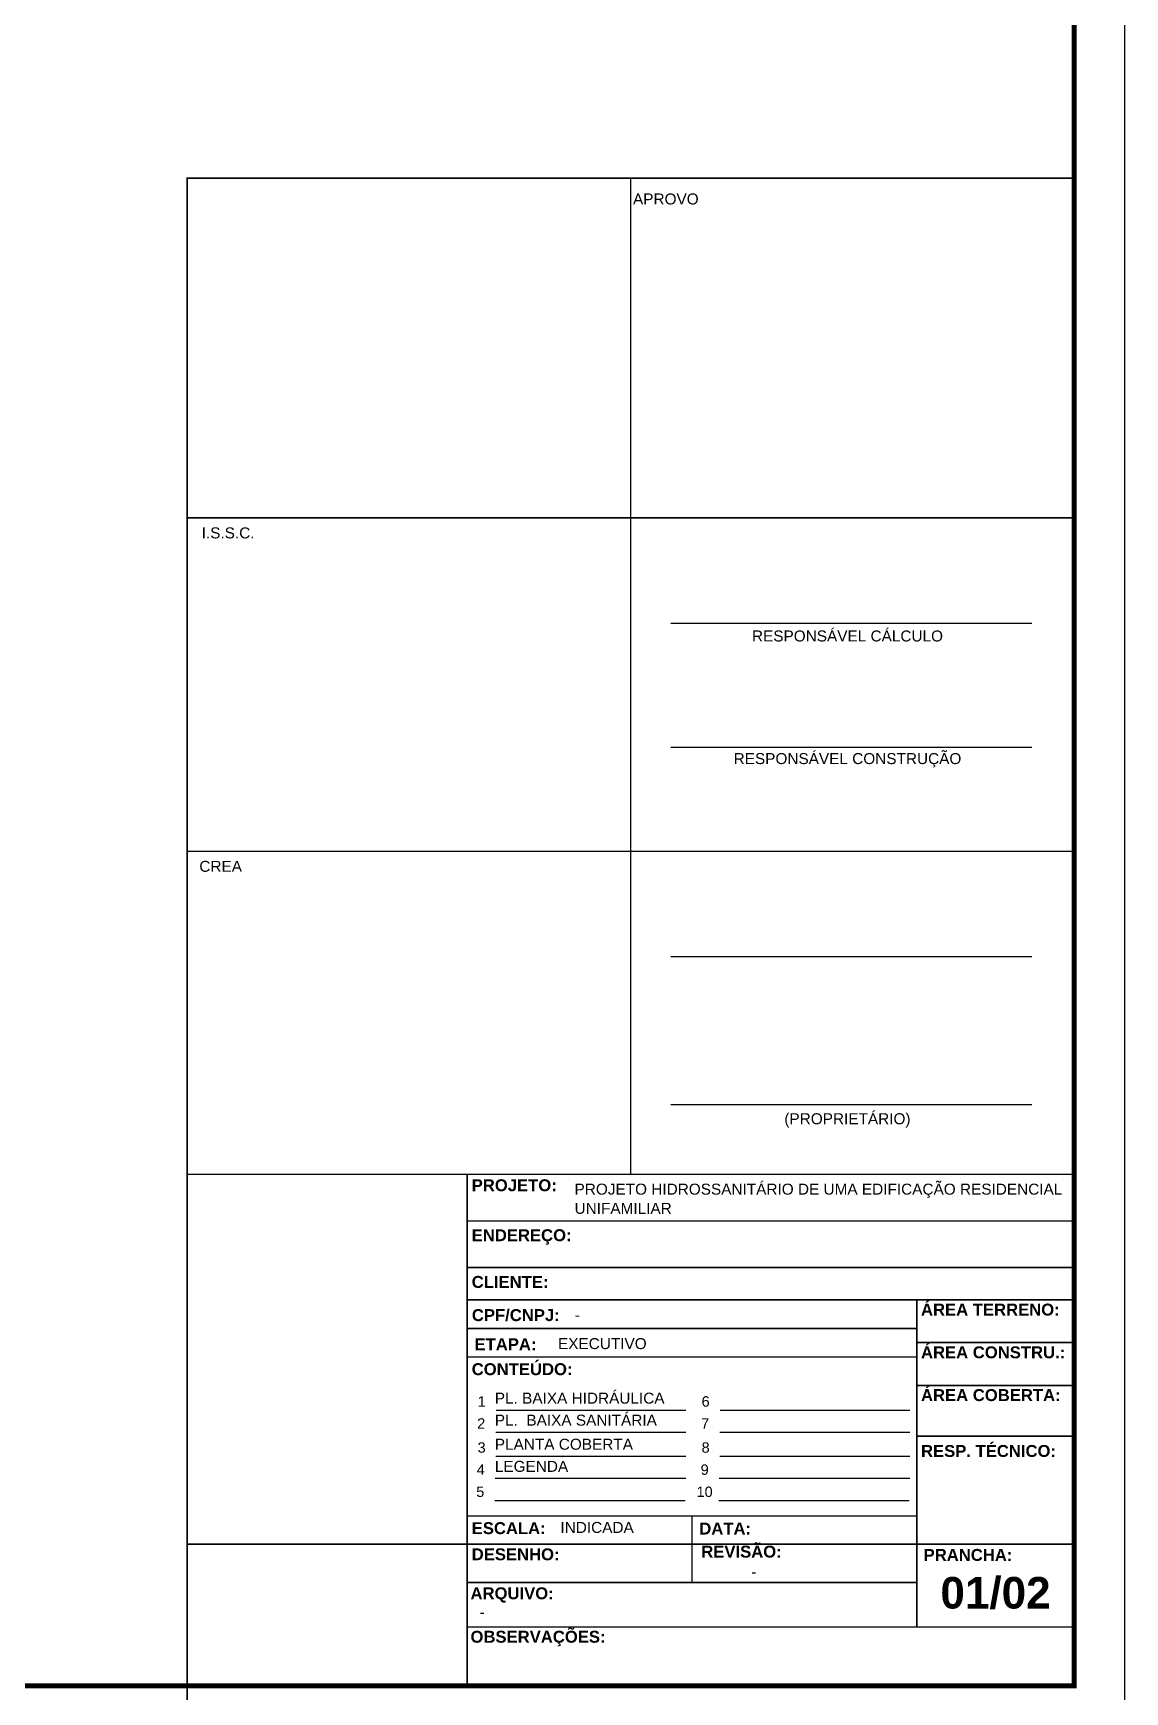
# Model space of a CAD drawing. Header units: millimetres. Extents: x -336 to -33, y -135 to 770.
# Drawn here: x -159.53 to -137.99, y 697.19 to 729.91 of the extents above; entities that cross this region are included whole.
import ezdxf
from ezdxf.enums import TextEntityAlignment as Align

# ---------------------------------------------------------------- set-up
doc = ezdxf.new("R2010")
doc.units = ezdxf.units.MM
doc.header["$LTSCALE"] = 50
doc.header["$MEASUREMENT"] = 0
doc.layers.get('0').update_dxf_attribs({"linetype": 'CONTINUOUS'})
for name, color, linetype in [('A-PEN-Y', 2, 'CONTINUOUS'), ('E-txt-g', 3, 'CONTINUOUS'), ("LINHA - PROJETU'S", 1, 'CONTINUOUS'), ('P2', 1, 'CONTINUOUS'), ("PRANCHA - PROJETU'S", 7, 'CONTINUOUS')]:
    doc.layers.add(name, color=color, linetype=linetype)
doc.styles.add('ARIAL', font='arial.ttf', dxfattribs={"height": 2})
doc.styles.add('HELVET', font='HELVET.SHX')

# ---------------------------------------------------------------- blocks, each defined once
blk = doc.blocks.new('ADFSGASDFG')
at = {"layer": "PRANCHA - PROJETU'S", "color": 1}
blk.add_line((360.678, 47.946), (360.678, 107.346), dxfattribs=at)
at = {"layer": "PRANCHA - PROJETU'S", "color": 4, "const_width": 0.1}
blk.add_lwpolyline([(279.078, 106.346), (359.678, 106.346), (359.678, 48.946), (279.078, 48.946)], close=True, dxfattribs=at)

msp = doc.modelspace()

# ---------------------------------------------------------------- linework, layer by layer
at = {"color": 4}
msp.add_line((-138.989, 707.195), (-138.989, 726.929), dxfattribs=at)
at = {"layer": 'A-PEN-Y'}
msp.add_line((-155.738, 727.053), (-138.989, 727.053), dxfattribs=at)
at = {"layer": 'E-txt-g'}
for p, q in [((-139.822, 718.266), (-146.948, 718.266)), ((-139.822, 715.817), (-146.948, 715.817)), ((-139.822, 711.688), (-146.948, 711.688)), ((-139.822, 708.772), (-146.948, 708.772))]:
    msp.add_line(p, q, dxfattribs=at)
at = {"layer": "LINHA - PROJETU'S", "color": 1}
msp.add_line((-156.489, 707.476), (-156.489, 720.429), dxfattribs=at)
at = {"layer": "LINHA - PROJETU'S", "color": 1, "const_width": 0.03}
for points in [[(-156.489, 707.399), (-156.489, 727.053), (-138.941, 727.053)], [(-147.739, 707.399), (-147.739, 727.053)], [(-138.989, 720.351), (-156.489, 720.351)], [(-138.989, 713.773), (-156.489, 713.773)], [(-138.989, 707.399), (-156.489, 707.399), (-156.489, 696.311)], [(-150.964, 697.311), (-150.964, 707.399)], [(-150.964, 706.48), (-138.989, 706.48)], [(-150.964, 706.48), (-138.989, 706.48)], [(-150.964, 705.562), (-138.989, 705.562)], [(-150.964, 704.923), (-138.989, 704.923)], [(-150.964, 704.923), (-138.989, 704.923)], [(-150.964, 704.923), (-138.989, 704.923)], [(-142.091, 704.923), (-142.091, 698.481)], [(-142.091, 704.359), (-150.964, 704.359)], [(-150.964, 704.359), (-142.091, 704.359)], [(-138.989, 704.081), (-142.091, 704.081)], [(-150.964, 703.795), (-142.091, 703.795)], [(-142.091, 703.236), (-138.989, 703.236)], [(-138.989, 702.236), (-142.091, 702.236)], [(-142.091, 700.658), (-150.964, 700.658)], [(-146.527, 700.658), (-146.527, 699.35)], [(-156.489, 700.103), (-138.989, 700.103)], [(-142.091, 699.35), (-146.527, 699.35), (-146.527, 700.103)], [(-142.091, 700.103), (-142.091, 699.35)], [(-146.527, 699.35), (-150.964, 699.35)], [(-138.989, 698.47), (-150.964, 698.47)]]:
    msp.add_lwpolyline(points, dxfattribs=at)
at = {"layer": "LINHA - PROJETU'S", "color": 1}
for points in [[(-150.964, 707.399), (-150.964, 697.311)], [(-142.091, 700.103), (-142.091, 698.481)]]:
    msp.add_lwpolyline(points, dxfattribs=at)
at = {"layer": 'P2'}
msp.add_line((-138.989, 707.399), (-156.489, 707.399), dxfattribs=at)
at = {"layer": "PRANCHA - PROJETU'S", "color": 1}
for p, q in [((-156.489, 707.399), (-156.489, 697.311)), ((-146.527, 700.103), (-146.527, 700.529)), ((-150.964, 700.103), (-156.489, 700.103)), ((-150.964, 698.47), (-138.989, 698.47))]:
    msp.add_line(p, q, dxfattribs=at)
at = {"layer": "PRANCHA - PROJETU'S"}
for p, q in [((-138.989, 707.399), (-138.989, 697.311)), ((-156.489, 697.311), (-138.989, 697.311)), ((-156.489, 697.311), (-138.989, 697.311)), ((-156.489, 697.311), (-138.989, 697.311)), ((-154.716, 697.311), (-138.989, 697.311)), ((-150.152, 697.311), (-139.314, 697.311)), ((-150.152, 697.311), (-138.989, 697.311))]:
    msp.add_line(p, q, dxfattribs=at)
at = {"layer": "PRANCHA - PROJETU'S", "color": 6}
for p, q in [((-150.391, 702.75), (-146.652, 702.75)), ((-145.972, 702.75), (-142.611, 702.75)), ((-145.972, 702.75), (-142.233, 702.75)), ((-150.4, 702.316), (-146.652, 702.316)), ((-145.981, 702.316), (-142.233, 702.316)), ((-150.4, 701.841), (-146.652, 701.841)), ((-145.981, 701.841), (-142.233, 701.841)), ((-150.409, 701.405), (-146.652, 701.405)), ((-150.409, 701.405), (-146.652, 701.405)), ((-145.99, 701.404), (-142.233, 701.404)), ((-145.99, 701.404), (-142.233, 701.404)), ((-150.418, 700.968), (-146.661, 700.968)), ((-150.418, 700.968), (-146.661, 700.968)), ((-145.999, 700.968), (-142.242, 700.968)), ((-145.999, 700.968), (-142.242, 700.968))]:
    msp.add_line(p, q, dxfattribs=at)
at = {"layer": "PRANCHA - PROJETU'S", "color": 1}
for points in [[(-138.989, 707.399), (-156.489, 707.399), (-156.489, 697.311)], [(-150.964, 699.755), (-150.964, 707.399)], [(-142.091, 698.481), (-142.091, 704.923)], [(-142.091, 703.236), (-138.989, 703.236)], [(-142.091, 702.236), (-138.989, 702.236)], [(-138.989, 700.529), (-138.948, 700.529)], [(-150.964, 700.103), (-138.989, 700.103)], [(-146.527, 699.35), (-146.527, 700.103)], [(-150.964, 697.311), (-150.964, 699.755)], [(-142.091, 699.755), (-142.091, 699.757)], [(-150.964, 699.35), (-142.091, 699.35)]]:
    msp.add_lwpolyline(points, dxfattribs=at)

# ---------------------------------------------------------------- block references
msp.add_blockref('ADFSGASDFG', (-498.667, 648.365), dxfattribs=at)

# ---------------------------------------------------------------- texts
at = {"layer": "PRANCHA - PROJETU'S", "color": 2, "style": 'ARIAL'}
for s, height, p in [('APROVO', 0.2168, (-147.044, 726.642)), ('I.S.S.C.', 0.2168, (-155.68, 720.054)), ('RESPONSÁVEL CÁLCULO', 0.21676, (-143.46, 718.047)), ('RESPONSÁVEL CONSTRUÇÃO', 0.21676, (-143.46, 715.598)), ('CREA', 0.2168, (-155.827, 713.476)), ('(PROPRIETÁRIO)', 0.21676, (-143.461, 708.492))]:
    msp.add_text(s, height=height, dxfattribs=at).set_placement(p, align=Align.MIDDLE)
for s, height, p in [('PROJETO HIDROSSANITÁRIO DE UMA EDIFICAÇÃO RESIDENCIAL', 0.21676, (-148.845, 706.999)), ('UNIFAMILIAR', 0.21676, (-148.845, 706.62)), ('-', 0.217, (-148.841, 704.518)), ('EXECUTIVO', 0.2168, (-149.172, 703.952)), ('PL. BAIXA HIDRÁULICA', 0.21676, (-150.418, 702.876)), ('PL.  BAIXA SANITÁRIA', 0.21676, (-150.418, 702.442)), ('PLANTA COBERTA', 0.21676, (-150.418, 701.967)), ('LEGENDA', 0.2168, (-150.418, 701.53)), ('INDICADA', 0.2168, (-149.124, 700.325)), ('-', 0.217, (-145.358, 699.452)), ('-', 0.217, (-150.72, 698.657))]:
    msp.add_text(s, height=height, dxfattribs=at).set_placement(p)
at = {"layer": "PRANCHA - PROJETU'S", "style": 'ARIAL'}
for s, height, p in [('1', 0.205, (-150.758, 702.817)), ('6', 0.205, (-146.339, 702.817)), ('2', 0.205, (-150.767, 702.383)), ('7', 0.205, (-146.348, 702.383)), ('3', 0.205, (-150.758, 701.908)), ('8', 0.205, (-146.339, 701.908)), ('4', 0.205, (-150.776, 701.472)), ('9', 0.205, (-146.357, 701.472)), ('5', 0.205, (-150.785, 701.035)), ('10', 0.2047, (-146.438, 701.035))]:
    msp.add_text(s, height=height, dxfattribs=at).set_placement(p)
at = {"layer": "PRANCHA - PROJETU'S", "color": 3, "char_height": 0.23508, "width": 8.80966, "attachment_point": 1, "style": 'HELVET'}
for s, insert in [('{\\fArial|b1|i0|c0|p34;PROJETO:}', (-150.874, 707.302)), ('{\\fArial|b1|i0|c0|p34;ENDEREÇO:}', (-150.874, 706.316)), ('{\\fArial|b1|i0|c0|p34;CLIENTE:}', (-150.874, 705.395)), ('{\\fArial|b1|i0|c0|p34;ÁREA TERRENO:}', (-142.01, 704.849)), ('{\\fArial|b1|i0|c0|p34;CPF/CNPJ:}', (-150.871, 704.74)), ('{\\fArial|b1|i0|c0|p34;ETAPA:}', (-150.819, 704.165)), ('{\\fArial|b1|i0|c0|p34;ÁREA CONSTRU.:}', (-142.01, 704.006)), ('{\\fArial|b1|i0|c0|p34;CONTEÚDO:}', (-150.874, 703.673)), ('{\\fArial|b1|i0|c0|p34;ÁREA COBERTA:}', (-142.01, 703.162)), ('{\\fArial|b1|i0|c0|p34;RESP. TÉCNICO:}', (-142.01, 702.06)), ('{\\fArial|b1|i0|c0|p34;ESCALA:}', (-150.874, 700.537)), ('{\\fArial|b1|i0|c0|p34;DATA:}', (-146.384, 700.529)), ('{\\fArial|b1|i0|c0|p34;DESENHO:}', (-150.874, 700.021)), ('{\\fArial|b1|i0|c0|p34;REVISÃO:}', (-146.345, 700.074)), ('{\\fArial|b1|i0|c0|p34;PRANCHA:}', (-141.958, 700.009)), ('{\\fArial|b1|i0|c0|p34;ARQUIVO:}', (-150.898, 699.252)), ('{\\fArial|b1|i0|c0|p34;OBSERVAÇÕES:}', (-150.898, 698.395))]:
    msp.add_mtext(s, dxfattribs=dict(at, insert=insert))
at = {"layer": "PRANCHA - PROJETU'S", "color": 2, "insert": (-141.627, 699.456), "char_height": 0.62207, "width": 23.31203, "attachment_point": 1, "style": 'HELVET'}
msp.add_mtext('{\\fArial|b1|i0|c0|p34;01/02}', dxfattribs=at)

doc.saveas('drawing.dxf')
